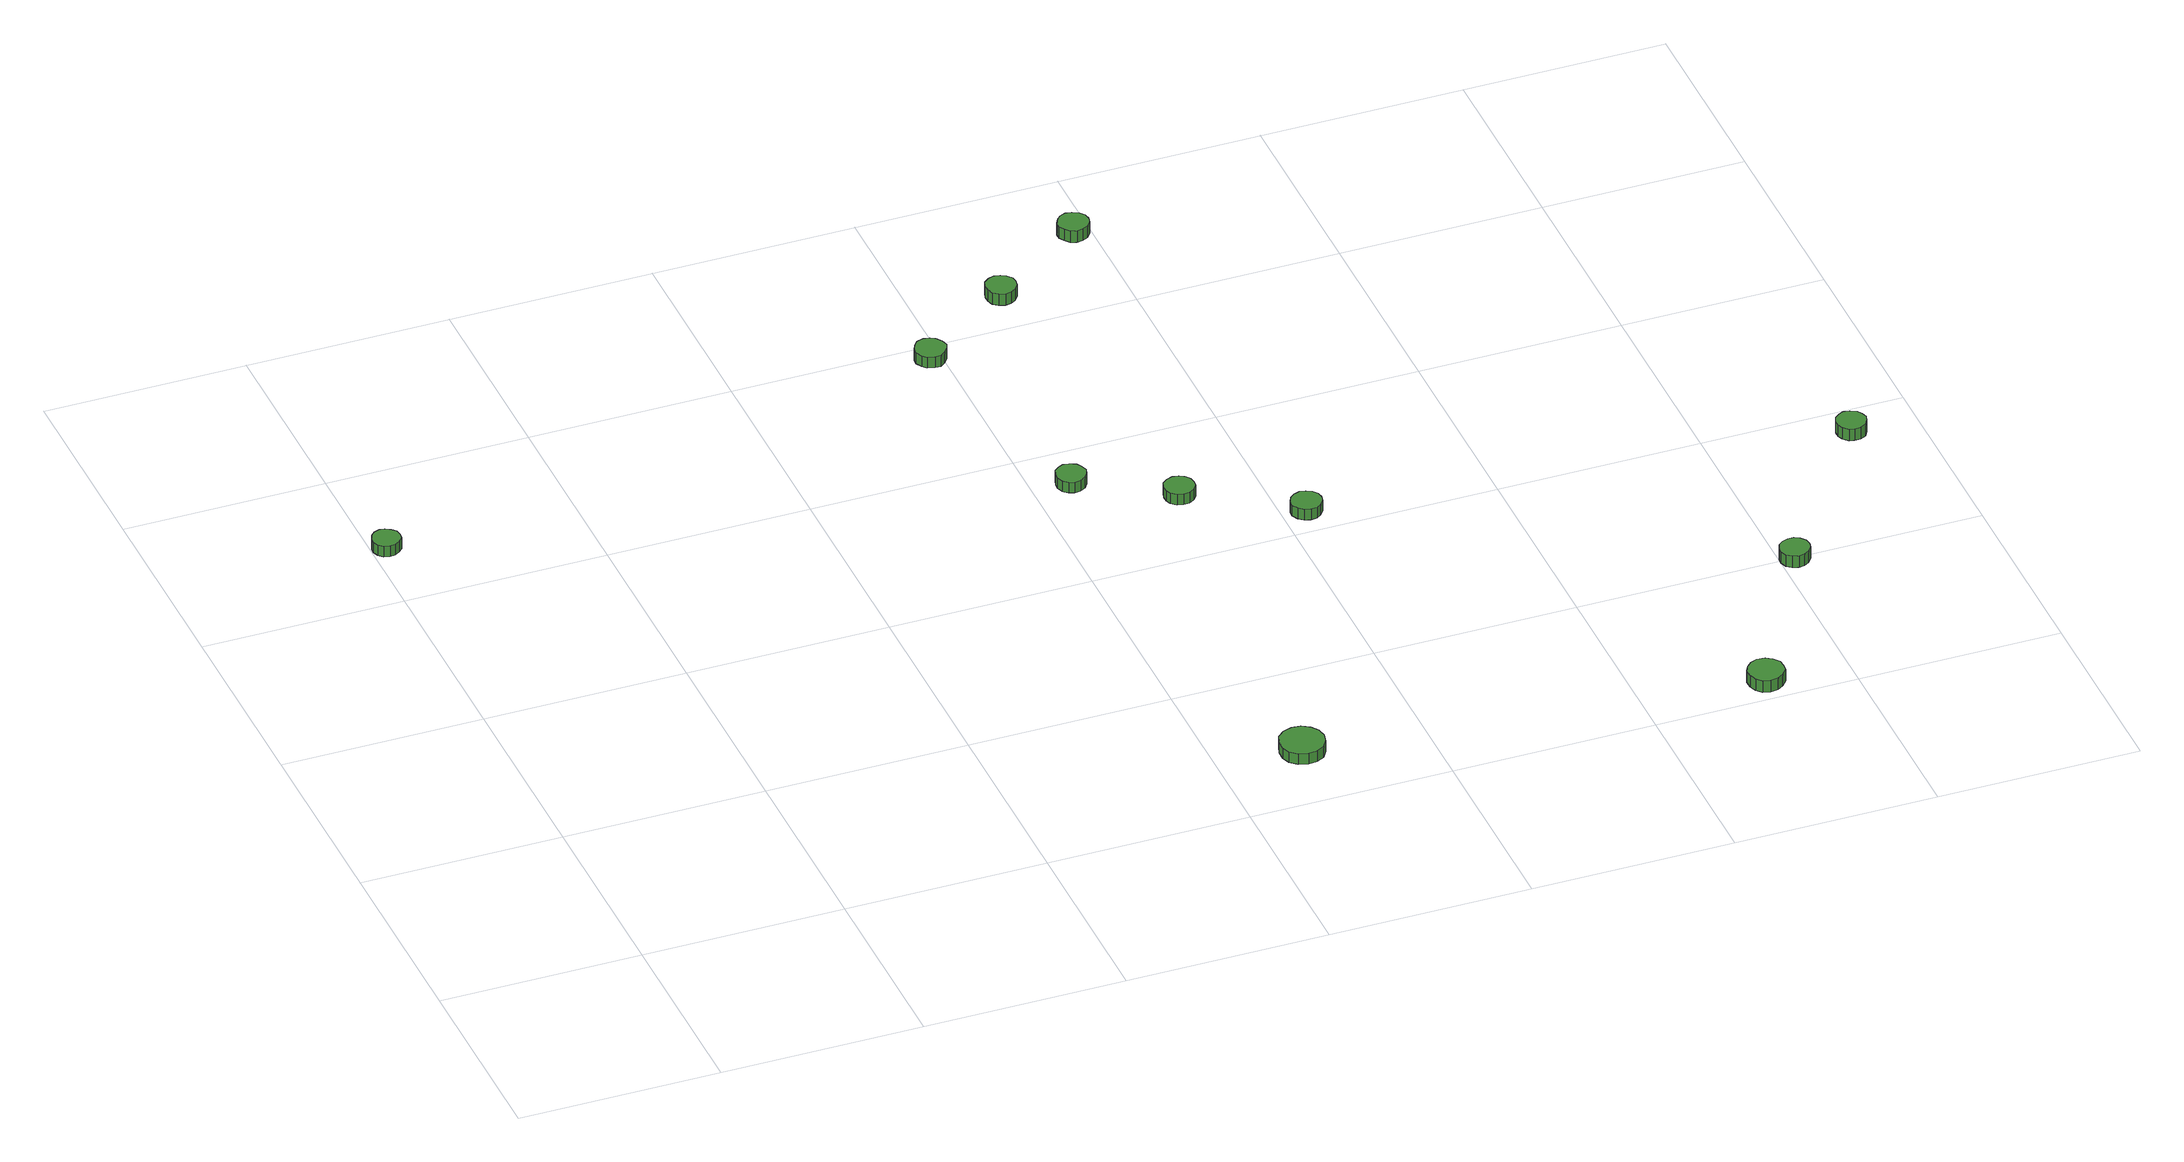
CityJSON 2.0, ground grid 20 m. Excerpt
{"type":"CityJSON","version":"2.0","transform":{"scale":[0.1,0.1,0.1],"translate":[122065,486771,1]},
"CityObjects":{
"tree1":{"type":"SolitaryVegetationObject","attributes":{"function":"something"},"geometry":[{"type":"MultiSurface","lod":"1","boundaries":[[[0,1,2,3,4,5,6,7,8,9,10,11,12,13,14]],[[15,16,17,18,19,20,21,22,23,24,25,26,27,28,29]],[[0,29,28,1]],[[1,28,27,2]],[[2,27,26,3]],[[3,26,25,4]],[[4,25,24,5]],[[5,24,23,6]],[[6,23,22,7]],[[7,22,21,8]],[[8,21,20,9]],[[9,20,19,10]],[[10,19,18,11]],[[11,18,17,12]],[[12,17,16,13]],[[13,16,15,14]],[[14,15,29,0]]]}]},
"tree2":{"type":"SolitaryVegetationObject","attributes":{"function":"something"},"geometry":[{"type":"MultiSurface","lod":"1","boundaries":[[[30,31,32,33,34,35,36,37,38,39,40,41,42,43,44]],[[45,46,47,48,49,50,51,52,53,54,55,56,57,58,59]],[[30,59,58,31]],[[31,58,57,32]],[[32,57,56,33]],[[33,56,55,34]],[[34,55,54,35]],[[35,54,53,36]],[[36,53,52,37]],[[37,52,51,38]],[[38,51,50,39]],[[39,50,49,40]],[[40,49,48,41]],[[41,48,47,42]],[[42,47,46,43]],[[43,46,45,44]],[[44,45,59,30]]]}]},
"tree3":{"type":"SolitaryVegetationObject","attributes":{"function":"something"},"geometry":[{"type":"MultiSurface","lod":"1","boundaries":[[[60,61,62,63,64,65,66,67,68,69,70,71,72,73,74]],[[75,76,77,78,79,80,81,82,83,84,85,86,87,88,89]],[[60,89,88,61]],[[61,88,87,62]],[[62,87,86,63]],[[63,86,85,64]],[[64,85,84,65]],[[65,84,83,66]],[[66,83,82,67]],[[67,82,81,68]],[[68,81,80,69]],[[69,80,79,70]],[[70,79,78,71]],[[71,78,77,72]],[[72,77,76,73]],[[73,76,75,74]],[[74,75,89,60]]]}]},
"tree4":{"type":"SolitaryVegetationObject","attributes":{"function":"something"},"geometry":[{"type":"MultiSurface","lod":"1","boundaries":[[[90,91,92,93,94,95,96,97,98,99,100,101,102,103,104]],[[105,106,107,108,109,110,111,112,113,114,115,116,117,118,119]],[[90,119,118,91]],[[91,118,117,92]],[[92,117,116,93]],[[93,116,115,94]],[[94,115,114,95]],[[95,114,113,96]],[[96,113,112,97]],[[97,112,111,98]],[[98,111,110,99]],[[99,110,109,100]],[[100,109,108,101]],[[101,108,107,102]],[[102,107,106,103]],[[103,106,105,104]],[[104,105,119,90]]]}]},
"tree5":{"type":"SolitaryVegetationObject","attributes":{"function":"something"},"geometry":[{"type":"MultiSurface","lod":"1","boundaries":[[[120,121,122,123,124,125,126,127,128,129,130,131,132,133,134]],[[135,136,137,138,139,140,141,142,143,144,145,146,147,148,149]],[[120,149,148,121]],[[121,148,147,122]],[[122,147,146,123]],[[123,146,145,124]],[[124,145,144,125]],[[125,144,143,126]],[[126,143,142,127]],[[127,142,141,128]],[[128,141,140,129]],[[129,140,139,130]],[[130,139,138,131]],[[131,138,137,132]],[[132,137,136,133]],[[133,136,135,134]],[[134,135,149,120]]]}]},
"tree6":{"type":"SolitaryVegetationObject","attributes":{"function":"something"},"geometry":[{"type":"MultiSurface","lod":"1","boundaries":[[[150,151,152,153,154,155,156,157,158,159,160,161,162,163,164]],[[165,166,167,168,169,170,171,172,173,174,175,176,177,178,179]],[[150,179,178,151]],[[151,178,177,152]],[[152,177,176,153]],[[153,176,175,154]],[[154,175,174,155]],[[155,174,173,156]],[[156,173,172,157]],[[157,172,171,158]],[[158,171,170,159]],[[159,170,169,160]],[[160,169,168,161]],[[161,168,167,162]],[[162,167,166,163]],[[163,166,165,164]],[[164,165,179,150]]]}]},
"tree7":{"type":"SolitaryVegetationObject","attributes":{"function":"something"},"geometry":[{"type":"MultiSurface","lod":"1","boundaries":[[[180,181,182,183,184,185,186,187,188,189,190,191,192,193,194]],[[195,196,197,198,199,200,201,202,203,204,205,206,207,208,209]],[[180,209,208,181]],[[181,208,207,182]],[[182,207,206,183]],[[183,206,205,184]],[[184,205,204,185]],[[185,204,203,186]],[[186,203,202,187]],[[187,202,201,188]],[[188,201,200,189]],[[189,200,199,190]],[[190,199,198,191]],[[191,198,197,192]],[[192,197,196,193]],[[193,196,195,194]],[[194,195,209,180]]]}]},
"tree8":{"type":"SolitaryVegetationObject","attributes":{"function":"something"},"geometry":[{"type":"MultiSurface","lod":"1","boundaries":[[[210,211,212,213,214,215,216,217,218,219,220,221,222,223,224]],[[225,226,227,228,229,230,231,232,233,234,235,236,237,238,239]],[[210,239,238,211]],[[211,238,237,212]],[[212,237,236,213]],[[213,236,235,214]],[[214,235,234,215]],[[215,234,233,216]],[[216,233,232,217]],[[217,232,231,218]],[[218,231,230,219]],[[219,230,229,220]],[[220,229,228,221]],[[221,228,227,222]],[[222,227,226,223]],[[223,226,225,224]],[[224,225,239,210]]]}]},
"tree9":{"type":"SolitaryVegetationObject","attributes":{"function":"something"},"geometry":[{"type":"MultiSurface","lod":"1","boundaries":[[[240,241,242,243,244,245,246,247,248,249,250,251,252,253,254]],[[255,256,257,258,259,260,261,262,263,264,265,266,267,268,269]],[[240,269,268,241]],[[241,268,267,242]],[[242,267,266,243]],[[243,266,265,244]],[[244,265,264,245]],[[245,264,263,246]],[[246,263,262,247]],[[247,262,261,248]],[[248,261,260,249]],[[249,260,259,250]],[[250,259,258,251]],[[251,258,257,252]],[[252,257,256,253]],[[253,256,255,254]],[[254,255,269,240]]]}]},
"tree10":{"type":"SolitaryVegetationObject","attributes":{"function":"something"},"geometry":[{"type":"MultiSurface","lod":"1","boundaries":[[[270,271,272,273,274,275,276,277,278,279,280,281,282,283,284]],[[285,286,287,288,289,290,291,292,293,294,295,296,297,298,299]],[[270,299,298,271]],[[271,298,297,272]],[[272,297,296,273]],[[273,296,295,274]],[[274,295,294,275]],[[275,294,293,276]],[[276,293,292,277]],[[277,292,291,278]],[[278,291,290,279]],[[279,290,289,280]],[[280,289,288,281]],[[281,288,287,282]],[[282,287,286,283]],[[283,286,285,284]],[[284,285,299,270]]]}]},
"tree11":{"type":"SolitaryVegetationObject","attributes":{"function":"something"},"geometry":[{"type":"MultiSurface","lod":"1","boundaries":[[[300,301,302,303,304,305,306,307,308,309,310,311,312,313,314]],[[315,316,317,318,319,320,321,322,323,324,325,326,327,328,329]],[[300,329,328,301]],[[301,328,327,302]],[[302,327,326,303]],[[303,326,325,304]],[[304,325,324,305]],[[305,324,323,306]],[[306,323,322,307]],[[307,322,321,308]],[[308,321,320,309]],[[309,320,319,310]],[[310,319,318,311]],[[311,318,317,312]],[[312,317,316,313]],[[313,316,315,314]],[[314,315,329,300]]]}]}
},
"vertices":[
[28,683,13],[27,689,13],[23,693,13],[18,696,13],[13,697,13],[7,695,13],[3,691,13],[1,686,13],[1,680,13],[3,675,13],[7,671,13],[13,669,13],[18,670,13],[23,673,13],[27,677,13],[27,677,1],[23,673,1],[18,670,1],[13,669,1],[7,671,1],[3,675,1],[1,680,1],[1,686,1],[3,691,1],[7,695,1],[13,697,1],[18,696,1],[23,693,1],[27,689,1],[28,683,1],
[704,79,13],[702,88,13],[697,95,13],[689,100,13],[680,101,13],[671,98,13],[664,92,13],[661,83,13],[661,74,13],[664,66,13],[671,60,13],[680,57,13],[689,58,13],[697,62,13],[702,70,13],[702,70,1],[697,62,1],[689,58,1],[680,57,1],[671,60,1],[664,66,1],[661,74,1],[661,83,1],[664,92,1],[671,98,1],[680,101,1],[689,100,1],[697,95,1],[702,88,1],[704,79,1],
[650,543,18],[648,549,18],[645,554,18],[639,557,18],[633,558,18],[628,556,18],[623,552,18],[621,546,18],[621,540,18],[623,534,18],[628,530,18],[633,528,18],[639,529,18],[645,532,18],[648,537,18],[648,537,6],[645,532,6],[639,529,6],[633,528,6],[628,530,6],[623,534,6],[621,540,6],[621,546,6],[623,552,6],[628,556,6],[633,558,6],[639,557,6],[645,554,6],[648,549,6],[650,543,6],
[604,778,15],[602,784,15],[598,790,15],[593,793,15],[587,794,15],[580,792,15],[576,787,15],[573,781,15],[573,775,15],[576,769,15],[580,765,15],[587,763,15],[593,763,15],[598,767,15],[602,772,15],[602,772,3],[598,767,3],[593,763,3],[587,763,3],[580,765,3],[576,769,3],[573,775,3],[573,781,3],[576,787,3],[580,792,3],[587,794,3],[593,793,3],[598,790,3],[602,784,3],[604,778,3],
[736,490,17],[735,496,17],[731,501,17],[726,504,17],[720,505,17],[714,503,17],[709,499,17],[707,493,17],[707,487,17],[709,482,17],[714,477,17],[720,476,17],[726,476,17],[731,479,17],[735,484,17],[735,484,5],[731,479,5],[726,476,5],[720,476,5],[714,477,5],[709,482,5],[707,487,5],[707,493,5],[709,499,5],[714,503,5],[720,505,5],[726,504,5],[731,501,5],[735,496,5],[736,490,5],
[700,849,14],[699,855,14],[695,860,14],[690,863,14],[684,864,14],[678,862,14],[673,858,14],[671,852,14],[671,846,14],[673,840,14],[678,836,14],[684,834,14],[690,835,14],[695,838,14],[699,843,14],[699,843,1],[695,838,1],[690,835,1],[684,834,1],[678,836,1],[673,840,1],[671,846,1],[671,852,1],[673,858,1],[678,862,1],[684,864,1],[690,863,1],[695,860,1],[699,855,1],[700,849,1],
[837,427,16],[836,433,16],[832,438,16],[827,441,16],[821,442,16],[815,440,16],[810,436,16],[807,430,16],[807,424,16],[810,418,16],[815,414,16],[821,412,16],[827,413,16],[832,416,16],[836,421,16],[836,421,4],[832,416,4],[827,413,4],[821,412,4],[815,414,4],[810,418,4],[807,424,4],[807,430,4],[810,436,4],[815,440,4],[821,442,4],[827,441,4],[832,438,4],[836,433,4],[837,427,4],
[799,919,13],[798,925,13],[794,930,13],[788,933,13],[782,934,13],[776,932,13],[772,928,13],[769,922,13],[769,916,13],[772,911,13],[776,906,13],[782,904,13],[788,905,13],[794,908,13],[798,913,13],[798,913,0],[794,908,0],[788,905,0],[782,904,0],[776,906,0],[772,911,0],[769,916,0],[769,922,0],[772,928,0],[776,932,0],[782,934,0],[788,933,0],[794,930,0],[798,925,0],[799,919,0],
[1137,27,14],[1136,34,14],[1131,40,14],[1125,44,14],[1117,45,14],[1110,42,14],[1105,37,14],[1102,31,14],[1102,23,14],[1105,16,14],[1110,11,14],[1117,9,14],[1125,10,14],[1131,14,14],[1136,20,14],[1136,20,1],[1131,14,1],[1125,10,1],[1117,9,1],[1110,11,1],[1105,16,1],[1102,23,1],[1102,31,1],[1105,37,1],[1110,42,1],[1117,45,1],[1125,44,1],[1131,40,1],[1136,34,1],[1137,27,1],
[1229,198,14],[1228,204,14],[1224,209,14],[1219,212,14],[1213,212,14],[1207,210,14],[1202,206,14],[1200,201,14],[1200,195,14],[1202,189,14],[1207,185,14],[1213,183,14],[1219,184,14],[1224,187,14],[1228,192,14],[1228,192,1],[1224,187,1],[1219,184,1],[1213,183,1],[1207,185,1],[1202,189,1],[1200,195,1],[1200,201,1],[1202,206,1],[1207,210,1],[1213,212,1],[1219,212,1],[1224,209,1],[1228,204,1],[1229,198,1],
[1351,367,13],[1349,373,13],[1346,378,13],[1340,381,13],[1334,382,13],[1329,380,13],[1324,376,13],[1322,370,13],[1322,364,13],[1324,359,13],[1329,354,13],[1334,353,13],[1340,353,13],[1346,356,13],[1349,361,13],[1349,361,0],[1346,356,0],[1340,353,0],[1334,353,0],[1329,354,0],[1324,359,0],[1322,364,0],[1322,370,0],[1324,376,0],[1329,380,0],[1334,382,0],[1340,381,0],[1346,378,0],[1349,373,0],[1351,367,0]
]}
